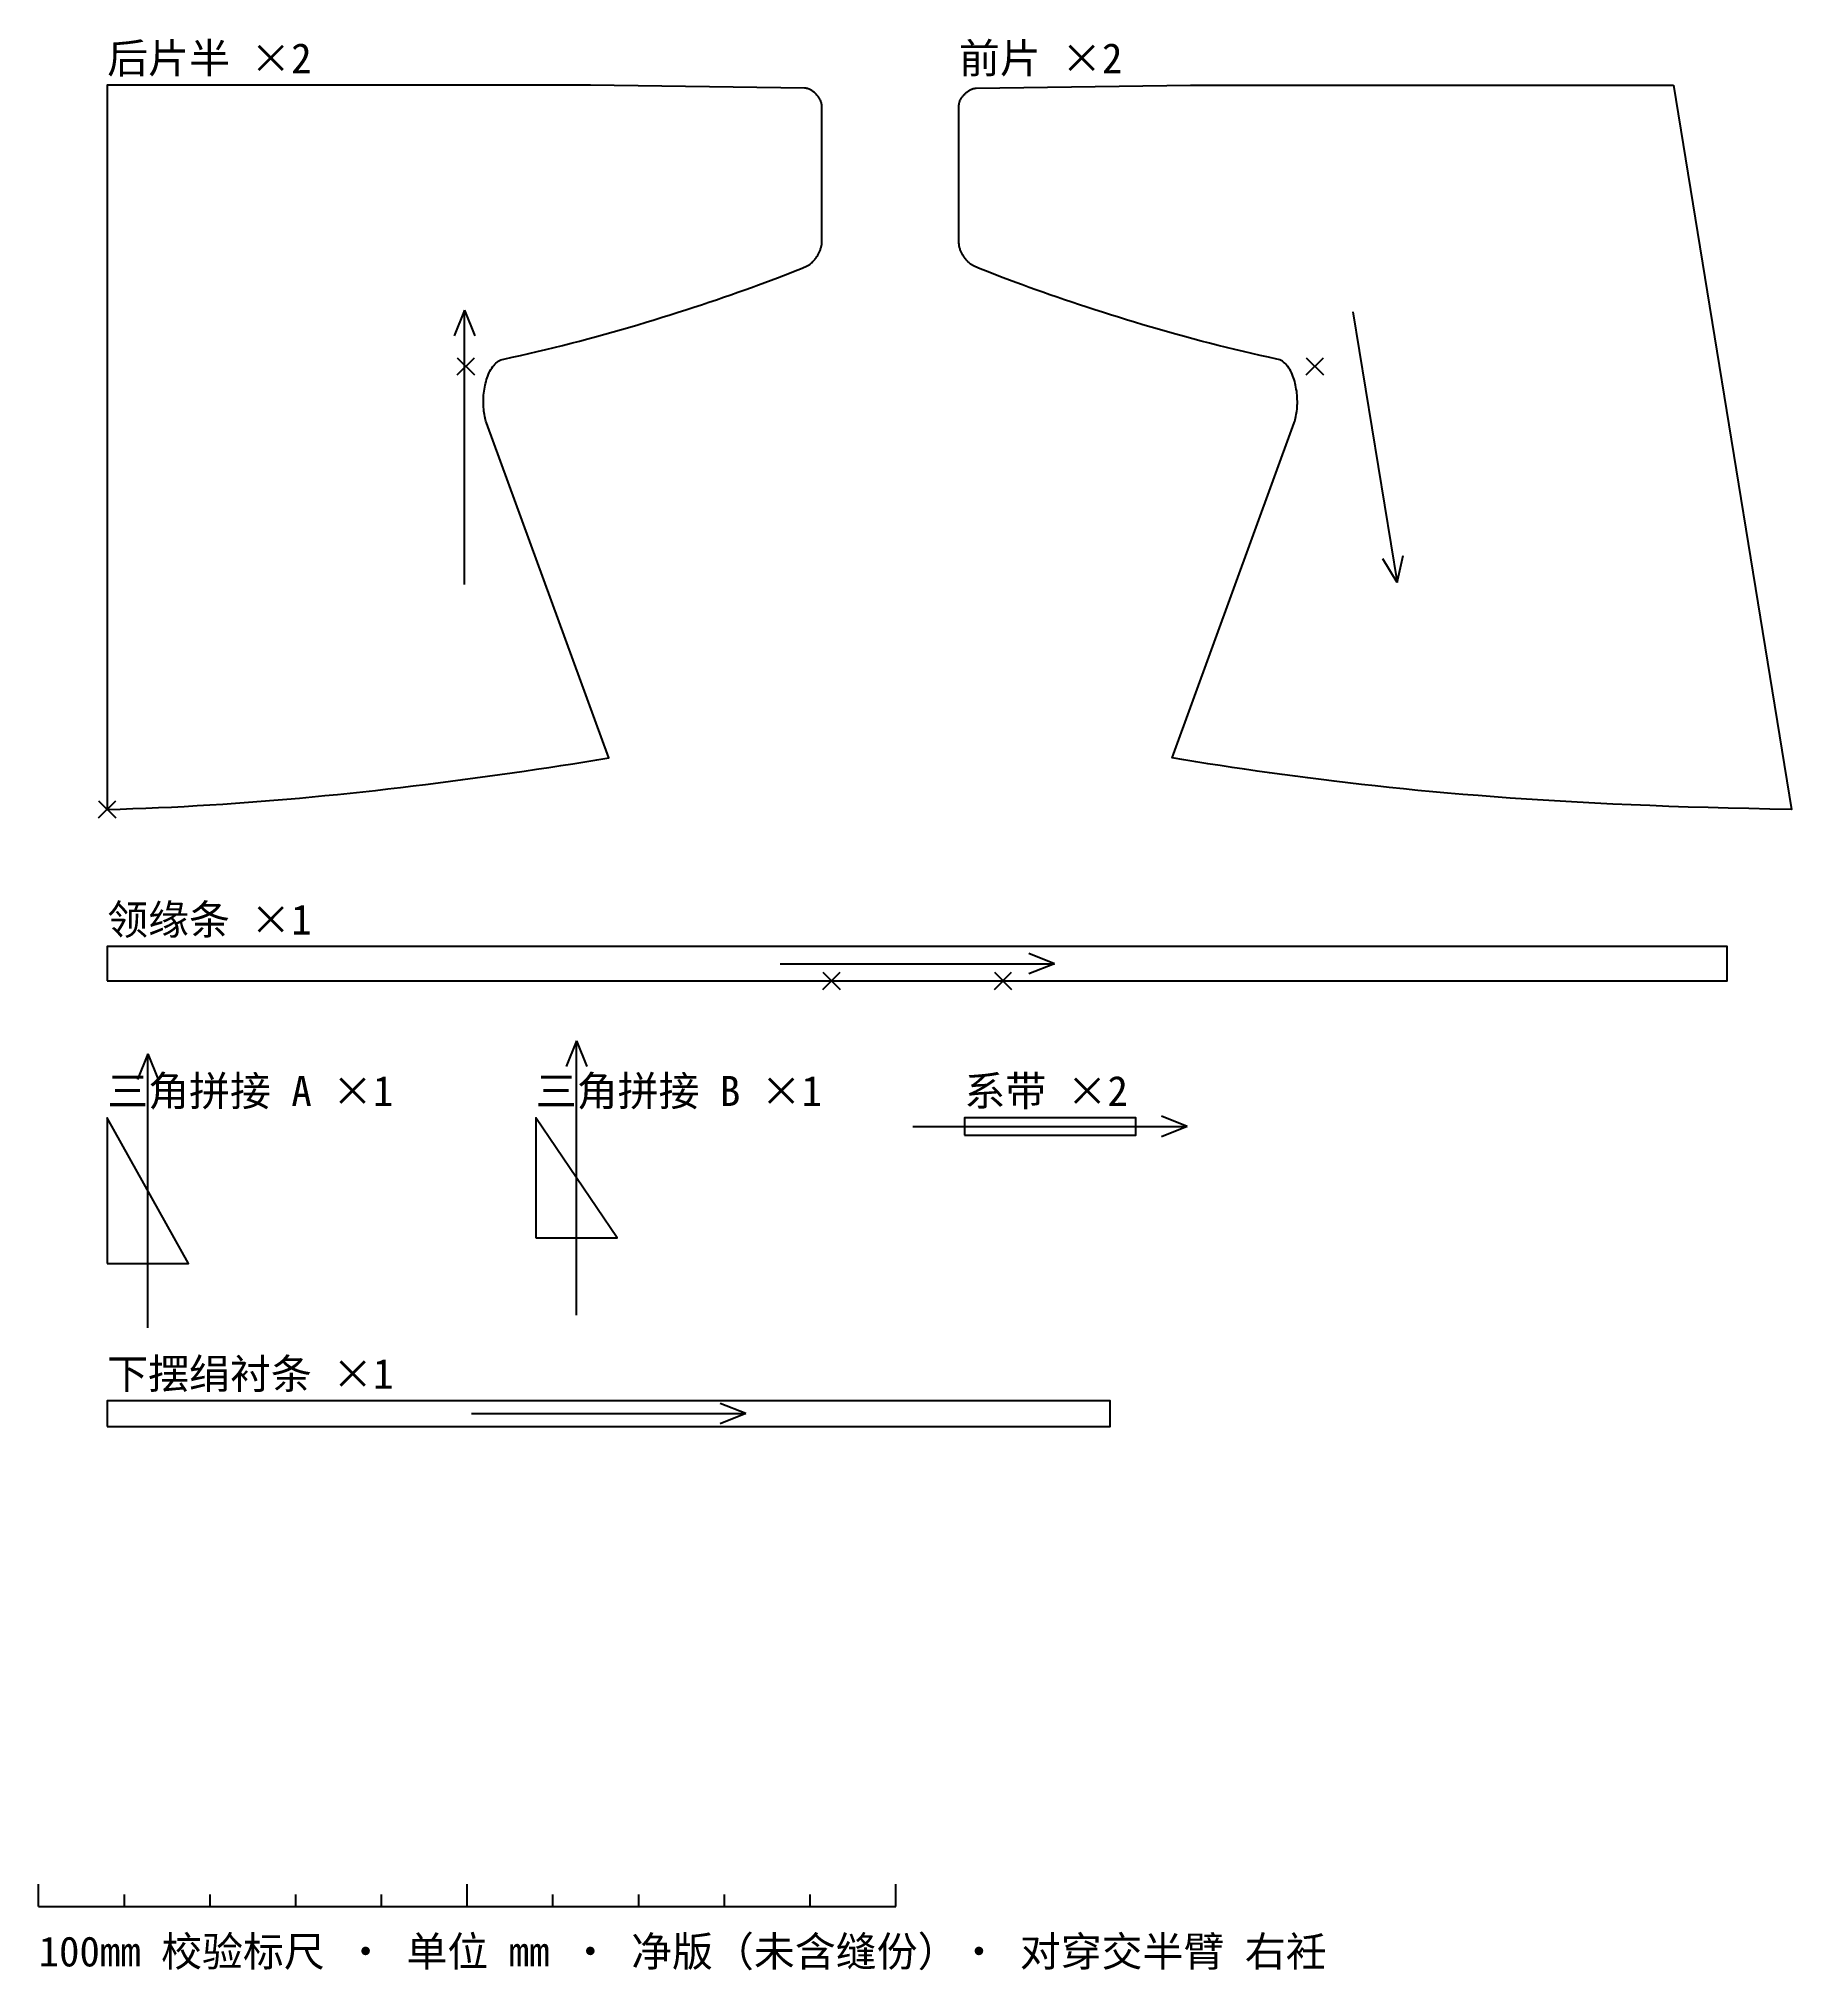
# Model space of a CAD drawing. Header units: millimetres. Extents: x 40 to 2085, y -135 to 2119.
import ezdxf

# ---------------------------------------------------------------- set-up
doc = ezdxf.new("R2010")
doc.units = ezdxf.units.MM
for name, color, linetype in [('CUT_轮廓', 7, 'Continuous'), ('DIM_标注', 4, 'Continuous'), ('GRAIN_布纹', 8, 'Continuous'), ('NOTCH_刀口', 1, 'Continuous'), ('TEXT_文字', 3, 'Continuous')]:
    doc.layers.add(name, color=color, linetype=linetype)
doc.styles.add('CN', font='simsun.ttc')

msp = doc.modelspace()

# ---------------------------------------------------------------- linework, layer by layer
at = {"layer": 'CUT_轮廓'}
for points in [[(120, 1220), (135, 1220.4), (150, 1220.9), (165, 1221.5), (180, 1222.1), (195, 1222.8), (209.9, 1223.5), (224.9, 1224.4), (239.9, 1225.3), (254.8, 1226.2), (269.8, 1227.3), (284.7, 1228.4), (299.6, 1229.5), (314.5, 1230.7), (329.4, 1232), (344.2, 1233.3), (359, 1234.6), (373.8, 1236.1), (388.6, 1237.5), (403.4, 1239.1), (418.1, 1240.6), (432.8, 1242.2), (447.5, 1243.9), (462.1, 1245.6), (476.8, 1247.4), (491.3, 1249.2), (505.9, 1251), (520.4, 1252.8), (534.9, 1254.8), (549.3, 1256.7), (563.7, 1258.7), (578, 1260.7), (592.3, 1262.7), (606.6, 1264.8), (620.8, 1266.9), (635, 1269), (649.1, 1271.2), (663.1, 1273.3), (677.1, 1275.5), (691.1, 1277.8), (705, 1280), (562.4, 1671.2), (561.8, 1672.9), (561.3, 1674.7), (560.8, 1676.6), (560.4, 1678.6), (560, 1680.6), (559.7, 1682.7), (559.4, 1684.8), (559.2, 1687), (559, 1689.2), (558.9, 1691.5), (558.8, 1693.8), (558.8, 1696.1), (558.9, 1698.5), (559, 1700.8), (559.1, 1703.2), (559.4, 1705.6), (559.6, 1707.9), (560, 1710.3), (560.4, 1712.6), (560.8, 1714.9), (561.3, 1717.1), (561.9, 1719.4), (562.5, 1721.5), (563.2, 1723.7), (563.9, 1725.7), (564.8, 1727.7), (565.6, 1729.7), (566.5, 1731.5), (567.5, 1733.3), (568.6, 1735), (569.7, 1736.6), (570.9, 1738.1), (572.1, 1739.4), (573.4, 1740.7), (574.8, 1741.8), (576.2, 1742.9), (577.7, 1743.7), (579.3, 1744.5), (580.9, 1745.1), (582.6, 1745.5), (592.4, 1747.6), (602.1, 1749.7), (611.9, 1751.9), (621.7, 1754.2), (631.6, 1756.5), (641.4, 1758.9), (651.3, 1761.4), (661.1, 1763.9), (671, 1766.5), (680.8, 1769.1), (690.6, 1771.7), (700.4, 1774.4), (710.1, 1777.2), (719.8, 1779.9), (729.5, 1782.7), (739.1, 1785.6), (748.6, 1788.4), (758.1, 1791.3), (767.5, 1794.2), (776.8, 1797.1), (786, 1800), (795.2, 1802.9), (804.2, 1805.9), (813.1, 1808.8), (821.9, 1811.7), (830.6, 1814.7), (839.1, 1817.6), (847.5, 1820.5), (855.8, 1823.4), (863.9, 1826.3), (871.8, 1829.1), (879.6, 1832), (887.2, 1834.8), (894.7, 1837.6), (901.9, 1840.3), (909, 1843), (915.8, 1845.7), (922.5, 1848.3), (928.9, 1850.9), (935.1, 1853.4), (935.9, 1853.8), (936.6, 1854.1), (937.3, 1854.5), (938, 1854.9), (938.7, 1855.3), (939.3, 1855.8), (940, 1856.3), (940.7, 1856.8), (941.4, 1857.4), (942, 1858), (942.7, 1858.6), (943.3, 1859.2), (943.9, 1859.9), (944.5, 1860.6), (945.1, 1861.2), (945.7, 1862), (946.3, 1862.7), (946.9, 1863.4), (947.4, 1864.2), (947.9, 1865), (948.4, 1865.7), (948.9, 1866.5), (949.4, 1867.3), (949.8, 1868.1), (950.3, 1869), (950.7, 1869.8), (951, 1870.6), (951.4, 1871.5), (951.7, 1872.3), (952, 1873.1), (952.3, 1874), (952.6, 1874.8), (952.8, 1875.6), (953, 1876.4), (953.2, 1877.3), (953.3, 1878.1), (953.5, 1878.9), (953.5, 1879.7), (953.6, 1880.5), (953.6, 1881.2), (953.6, 2041.2), (953.6, 2041.9), (953.5, 2042.6), (953.4, 2043.2), (953.3, 2043.9), (953.1, 2044.6), (952.9, 2045.3), (952.6, 2046), (952.4, 2046.7), (952, 2047.4), (951.7, 2048.1), (951.3, 2048.8), (950.9, 2049.4), (950.5, 2050.1), (950.1, 2050.8), (949.6, 2051.5), (949.1, 2052.1), (948.6, 2052.7), (948, 2053.4), (947.5, 2054), (946.9, 2054.6), (946.3, 2055.2), (945.7, 2055.8), (945, 2056.3), (944.4, 2056.8), (943.8, 2057.3), (943.1, 2057.8), (942.4, 2058.3), (941.8, 2058.7), (941.1, 2059.1), (940.4, 2059.5), (939.7, 2059.9), (939, 2060.2), (938.3, 2060.5), (937.7, 2060.7), (937, 2061), (936.3, 2061.1), (935.6, 2061.3), (934.9, 2061.4), (934.3, 2061.5), (933.6, 2061.5), (683.6, 2065), (218, 2065), (120, 2065)], [(1947.2, 2065), (2084.7, 1220), (2059.6, 1220.4), (2035.1, 1220.9), (2011, 1221.5), (1987.5, 1222.1), (1964.3, 1222.8), (1941.7, 1223.5), (1919.5, 1224.4), (1897.7, 1225.3), (1876.4, 1226.2), (1855.4, 1227.3), (1834.9, 1228.4), (1814.8, 1229.5), (1795, 1230.7), (1775.6, 1232), (1756.6, 1233.3), (1737.9, 1234.6), (1719.5, 1236.1), (1701.4, 1237.5), (1683.7, 1239.1), (1666.3, 1240.6), (1649.1, 1242.2), (1632.2, 1243.9), (1615.6, 1245.6), (1599.2, 1247.4), (1583.1, 1249.2), (1567.2, 1251), (1551.5, 1252.8), (1536.1, 1254.8), (1520.8, 1256.7), (1505.7, 1258.7), (1490.7, 1260.7), (1476, 1262.7), (1461.4, 1264.8), (1446.9, 1266.9), (1432.5, 1269), (1418.3, 1271.2), (1404.1, 1273.3), (1390.1, 1275.5), (1376.1, 1277.8), (1362.2, 1280), (1504.8, 1671.2), (1505.4, 1672.9), (1505.9, 1674.7), (1506.4, 1676.6), (1506.8, 1678.6), (1507.2, 1680.6), (1507.5, 1682.7), (1507.8, 1684.8), (1508, 1687), (1508.2, 1689.2), (1508.3, 1691.5), (1508.4, 1693.8), (1508.4, 1696.1), (1508.3, 1698.5), (1508.2, 1700.8), (1508.1, 1703.2), (1507.8, 1705.6), (1507.6, 1707.9), (1507.2, 1710.3), (1506.8, 1712.6), (1506.4, 1714.9), (1505.9, 1717.1), (1505.3, 1719.4), (1504.7, 1721.5), (1504, 1723.7), (1503.3, 1725.7), (1502.4, 1727.7), (1501.6, 1729.7), (1500.7, 1731.5), (1499.7, 1733.3), (1498.6, 1735), (1497.5, 1736.6), (1496.3, 1738.1), (1495.1, 1739.4), (1493.8, 1740.7), (1492.4, 1741.8), (1491, 1742.9), (1489.5, 1743.7), (1487.9, 1744.5), (1486.3, 1745.1), (1484.6, 1745.5), (1474.8, 1747.6), (1465.1, 1749.7), (1455.3, 1751.9), (1445.5, 1754.2), (1435.6, 1756.5), (1425.8, 1758.9), (1415.9, 1761.4), (1406.1, 1763.9), (1396.2, 1766.5), (1386.4, 1769.1), (1376.6, 1771.7), (1366.8, 1774.4), (1357.1, 1777.2), (1347.4, 1779.9), (1337.7, 1782.7), (1328.1, 1785.6), (1318.6, 1788.4), (1309.1, 1791.3), (1299.7, 1794.2), (1290.4, 1797.1), (1281.2, 1800), (1272, 1802.9), (1263, 1805.9), (1254.1, 1808.8), (1245.3, 1811.7), (1236.6, 1814.7), (1228.1, 1817.6), (1219.7, 1820.5), (1211.4, 1823.4), (1203.3, 1826.3), (1195.4, 1829.1), (1187.6, 1832), (1180, 1834.8), (1172.5, 1837.6), (1165.3, 1840.3), (1158.2, 1843), (1151.4, 1845.7), (1144.7, 1848.3), (1138.3, 1850.9), (1132.1, 1853.4), (1131.3, 1853.8), (1130.6, 1854.1), (1129.9, 1854.5), (1129.2, 1854.9), (1128.5, 1855.3), (1127.9, 1855.8), (1127.2, 1856.3), (1126.5, 1856.8), (1125.8, 1857.4), (1125.2, 1858), (1124.5, 1858.6), (1123.9, 1859.2), (1123.3, 1859.9), (1122.7, 1860.6), (1122.1, 1861.2), (1121.5, 1862), (1120.9, 1862.7), (1120.3, 1863.4), (1119.8, 1864.2), (1119.3, 1865), (1118.8, 1865.7), (1118.3, 1866.5), (1117.8, 1867.3), (1117.4, 1868.1), (1116.9, 1869), (1116.5, 1869.8), (1116.2, 1870.6), (1115.8, 1871.5), (1115.5, 1872.3), (1115.2, 1873.1), (1114.9, 1874), (1114.6, 1874.8), (1114.4, 1875.6), (1114.2, 1876.4), (1114, 1877.3), (1113.9, 1878.1), (1113.7, 1878.9), (1113.7, 1879.7), (1113.6, 1880.5), (1113.6, 1881.2), (1113.6, 2041.2), (1113.6, 2041.9), (1113.7, 2042.6), (1113.8, 2043.2), (1113.9, 2043.9), (1114.1, 2044.6), (1114.3, 2045.3), (1114.6, 2046), (1114.8, 2046.7), (1115.2, 2047.4), (1115.5, 2048.1), (1115.9, 2048.8), (1116.3, 2049.4), (1116.7, 2050.1), (1117.1, 2050.8), (1117.6, 2051.5), (1118.1, 2052.1), (1118.6, 2052.7), (1119.2, 2053.4), (1119.7, 2054), (1120.3, 2054.6), (1120.9, 2055.2), (1121.5, 2055.8), (1122.2, 2056.3), (1122.8, 2056.8), (1123.4, 2057.3), (1124.1, 2057.8), (1124.8, 2058.3), (1125.4, 2058.7), (1126.1, 2059.1), (1126.8, 2059.5), (1127.5, 2059.9), (1128.2, 2060.2), (1128.9, 2060.5), (1129.5, 2060.7), (1130.2, 2061), (1130.9, 2061.1), (1131.6, 2061.3), (1132.3, 2061.4), (1132.9, 2061.5), (1133.6, 2061.5), (1383.6, 2065), (1947.2, 2065)], [(120, 1020), (2010, 1020), (2010, 1060), (120, 1060)], [(120, 690), (215, 690), (120, 860)], [(620, 720), (715, 720), (620, 860)], [(1120, 840), (1320, 840), (1320, 860), (1120, 860)], [(120, 500), (1290, 500), (1290, 530), (120, 530)]]:
    msp.add_lwpolyline(points, close=True, dxfattribs=at)
at = {"layer": 'DIM_标注'}
for p, q in [((40, -60), (40, -34)), ((540, -60), (540, -34)), ((1040, -60), (1040, -34)), ((40, -60), (1040, -60)), ((140, -60), (140, -46)), ((240, -60), (240, -46)), ((340, -60), (340, -46)), ((440, -60), (440, -46)), ((640, -60), (640, -46)), ((740, -60), (740, -46)), ((840, -60), (840, -46)), ((940, -60), (940, -46))]:
    msp.add_line(p, q, dxfattribs=at)
at = {"layer": 'GRAIN_布纹'}
for p, q in [((536.8, 1802.5), (524.8, 1772.5)), ((536.8, 1482.5), (536.8, 1802.5)), ((536.8, 1802.5), (548.8, 1772.5)), ((1573.3, 1800.4), (1625, 1484.6)), ((1625, 1484.6), (1608.3, 1512.3)), ((1625, 1484.6), (1632, 1516.1)), ((905, 1040), (1225, 1040)), ((1225, 1040), (1195, 1052)), ((1225, 1040), (1195, 1028)), ((667.5, 950), (655.5, 920)), ((667.5, 630), (667.5, 950)), ((667.5, 950), (679.5, 920)), ((167.5, 935), (155.5, 905)), ((167.5, 615), (167.5, 935)), ((167.5, 935), (179.5, 905)), ((1380, 850), (1350, 862)), ((1060, 850), (1380, 850)), ((1380, 850), (1350, 838)), ((865, 515), (835, 527)), ((545, 515), (865, 515)), ((865, 515), (835, 503))]:
    msp.add_line(p, q, dxfattribs=at)
at = {"layer": 'NOTCH_刀口'}
for p, q in [((528.4, 1727), (548.4, 1747)), ((528.4, 1747), (548.4, 1727)), ((1518.8, 1727), (1538.8, 1747)), ((1518.8, 1747), (1538.8, 1727)), ((110, 1210), (130, 1230)), ((110, 1230), (130, 1210)), ((955, 1010), (975, 1030)), ((955, 1030), (975, 1010)), ((1155, 1010), (1175, 1030)), ((1155, 1030), (1175, 1010))]:
    msp.add_line(p, q, dxfattribs=at)

# ---------------------------------------------------------------- texts
at = {"layer": 'TEXT_文字', "style": 'CN'}
for s, p in [('后片半 ×2', (120, 2079)), ('前片 ×2', (1113.6, 2079)), ('领缘条 ×1', (120, 1074)), ('三角拼接 A ×1', (120, 874)), ('三角拼接 B ×1', (620, 874)), ('系带 ×2', (1120, 874)), ('下摆绢衬条 ×1', (120, 544)), ('100mm 校验标尺 · 单位 mm · 净版（未含缝份）· 对穿交半臂 右衽', (40, -130))]:
    msp.add_text(s, height=35, dxfattribs=at).set_placement(p)

doc.saveas('drawing.dxf')
